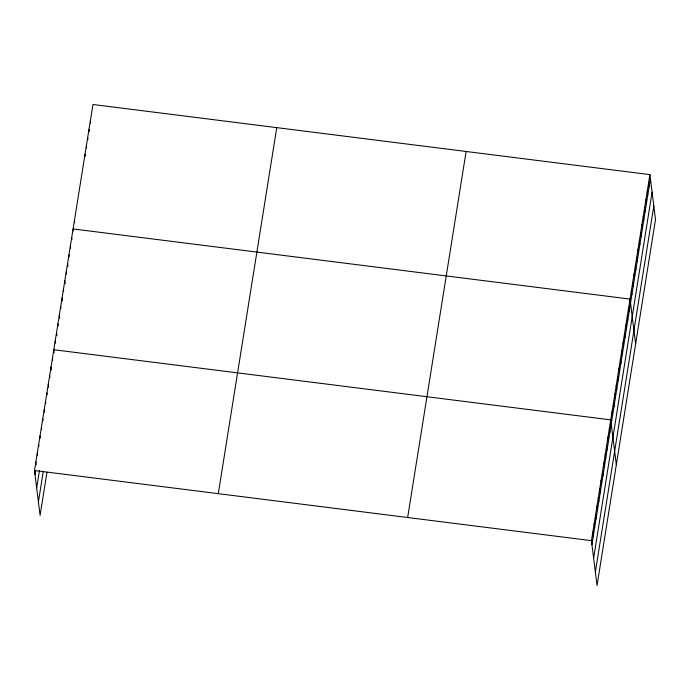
<?xml version="1.0" encoding="UTF-8"?>
<svg xmlns="http://www.w3.org/2000/svg" width="690" height="690" viewBox="0 0 690 690"><rect width="100%" height="100%" fill="white"/><g stroke="black" fill="none" stroke-linecap="round" stroke-linejoin="round"><path stroke-width="1.03" d="M46.98 472.227L40.089 515.37L34.5 470.52L92.969 104.492L649.911 174.63L655.5 219.48L597.031 585.508L591.451 540.658L649.911 174.63M35 474.522L35.613 470.692M36.682 488.002L39.434 470.744M38.407 501.889L43.306 471.21M218.29 493.661L276.759 127.641M407.652 517.509L466.121 151.489M591.942 544.669L650.411 178.641M593.624 558.141L652.093 192.122M595.358 572.027L653.818 206.008M34.5 470.52L591.451 540.658M648.591 182.928L649.092 186.938M647.263 191.225L647.763 195.236M645.935 199.522L646.435 203.533M644.615 207.819L645.116 211.83M643.287 216.117L643.787 220.127M641.959 224.414L642.459 228.424M640.639 232.711L641.139 236.713M639.311 241.008L639.811 245.01M637.983 249.306L638.483 253.308M636.663 257.603L637.163 261.605M635.335 265.9L635.835 269.902M634.007 274.189L634.507 278.199M632.687 282.486L633.187 286.497M631.359 290.783L631.859 294.794M635.619 343.93L630.039 299.081L73.088 228.942L73.338 230.943M628.659 307.714L629.159 311.716M627.279 316.339L627.779 320.341M625.899 324.964L626.399 328.975M624.519 333.589L625.019 337.6M623.148 342.223L623.639 346.225M621.768 350.848L622.268 354.858M620.388 359.473L620.888 363.483M619.008 368.106L619.508 372.108M617.628 376.731L618.128 380.742M616.256 385.356L616.757 389.367M614.876 393.99L615.377 397.992M613.496 402.615L613.997 406.626M612.116 411.24L612.616 415.251M616.325 464.724L610.745 419.874L53.794 349.727L54.165 352.737M609.365 428.499L609.865 432.501M607.985 437.124L608.485 441.134M606.605 445.749L607.105 449.759M605.225 454.382L605.725 458.384M603.854 463.007L604.345 467.018M602.474 471.632L602.974 475.643M601.093 480.266L601.594 484.268M599.714 488.891L600.214 492.902M598.334 497.516L598.834 501.527M596.962 506.15L597.462 510.152M595.582 514.775L596.082 518.785M594.202 523.4L594.702 527.41M592.822 532.033L593.322 536.035M90.312 121.086L90.562 123.087M88.993 129.384L89.243 131.385M87.665 137.681L87.915 139.682M86.345 145.978L86.586 147.979M85.017 154.275L85.267 156.276M74.416 220.645L74.667 222.646M71.708 237.567L71.958 239.568M70.328 246.192L70.578 248.202M68.957 254.826L69.207 256.827M67.577 263.451L67.948 266.461M66.197 272.076L66.447 274.085M64.817 280.709L65.196 283.711M63.437 289.334L63.687 291.335M62.066 297.959L62.436 300.969M60.686 306.593L60.936 308.594M59.306 315.218L59.685 318.219M57.925 323.843L58.176 325.853M56.554 332.477L56.925 335.478M55.174 341.102L55.424 343.103M52.414 358.36L52.664 360.361M51.034 366.985L51.414 369.987M49.663 375.61L49.913 377.611M48.283 384.235L48.654 387.245M46.903 392.869L47.153 394.87M45.523 401.494L45.773 403.495M44.143 410.119L44.393 412.128M42.771 418.752L43.022 420.753M41.391 427.377L41.642 429.378M40.011 436.002L40.262 438.012M38.631 444.636L38.882 446.637M37.26 453.261L37.51 455.262M35.88 461.886L36.251 464.896"/></g></svg>
